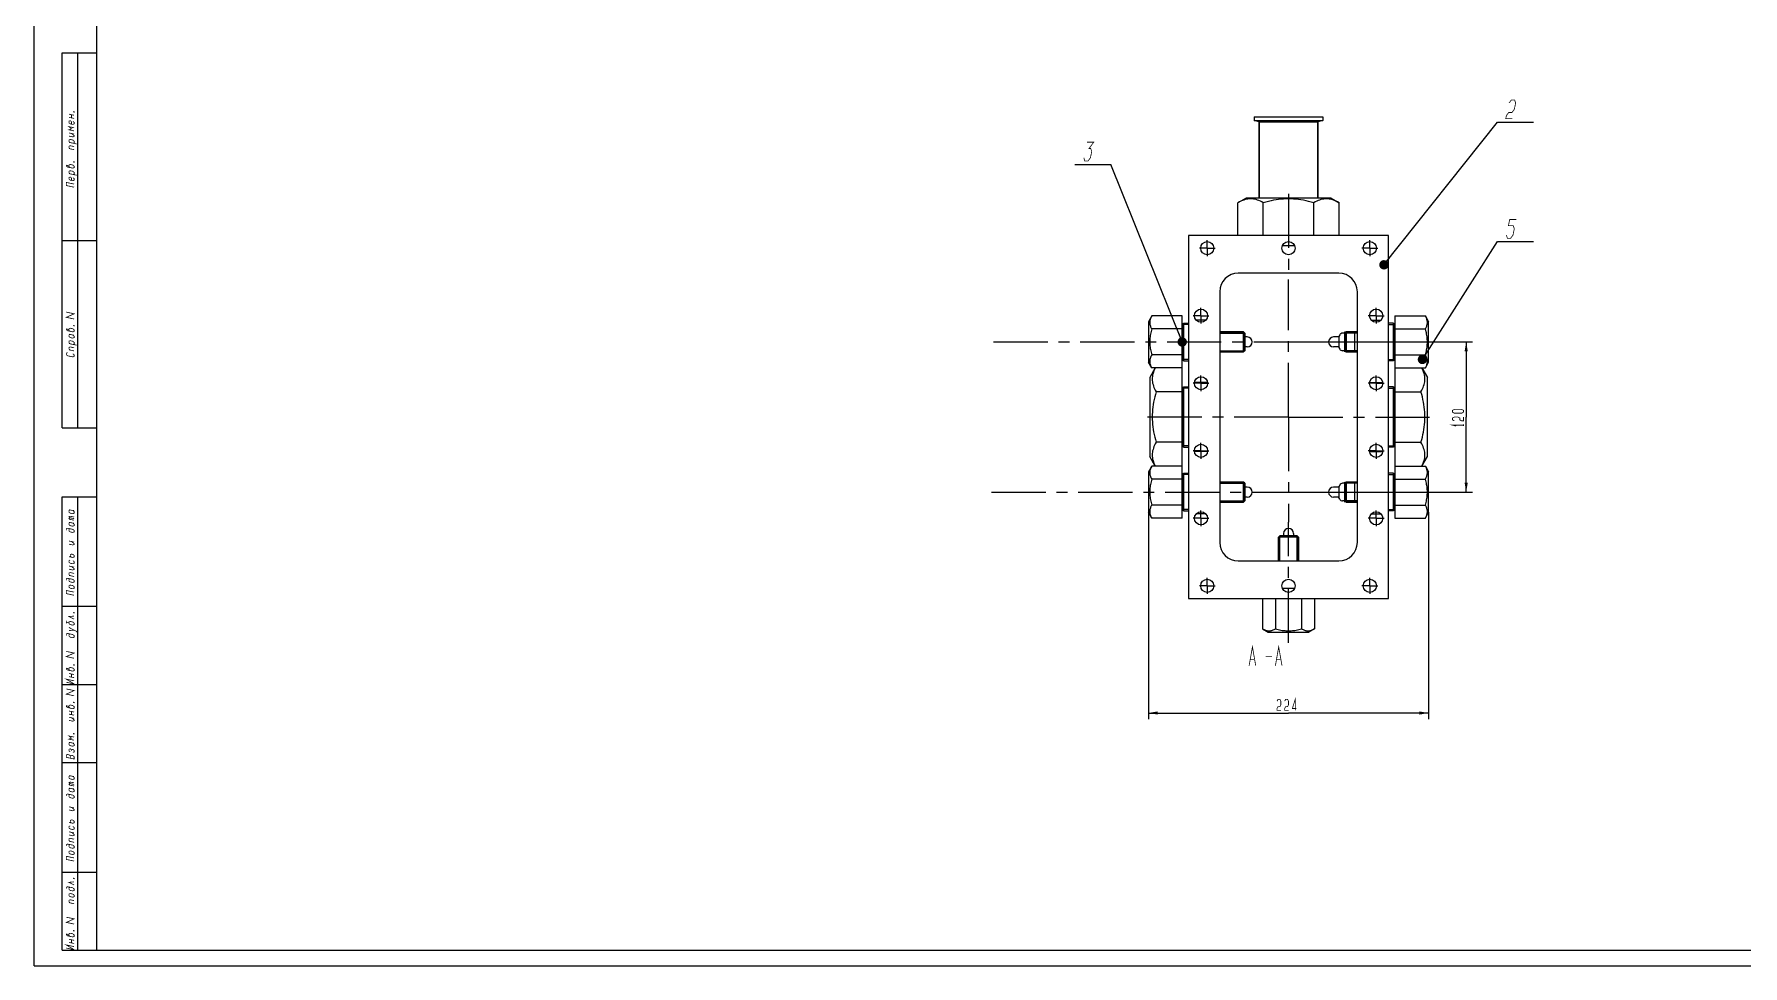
# Model space of a CAD drawing. Header units: millimetres. Extents: x 0 to 841, y 0 to 594.
# Drawn here: x 0 to 546, y 0 to 298 of the extents above; entities that cross this region are included whole.
import ezdxf

# ---------------------------------------------------------------- set-up
doc = ezdxf.new("R2010")
doc.units = ezdxf.units.MM
doc.header["$LTSCALE"] = 46.255
doc.linetypes.add('CENTER', pattern=[0.6, 0.375, -0.075, 0.075, -0.075])
doc.layers.get('0').update_dxf_attribs({"linetype": 'CONTINUOUS'})
doc.layers.add('ALL_AXIS', color=7, linetype='CONTINUOUS')
doc.layers.add('ALL_CHAMFER', color=7, linetype='CONTINUOUS')
doc.styles.get("Standard").update_dxf_attribs({"font": 'txt', "width": 0.7})
doc.dimstyles.new('DIMSTYLE_2', dxfattribs={"dimtxt": 3.5, "dimasz": 3, "dimexe": 0.18, "dimexo": 0.0625, "dimgap": 0.09, "dimtad": 1, "dimdec": 5, "dimlfac": 2.5, "dimdsep": 46, "dimtxsty": 'STANDARD', "dimblk": '_FILLED', "dimblk1": '_FILLED', "dimblk2": '_FILLED', "dimcen": 0.09, "dimadec": 0, "dimazin": 0, "dimtp": 0.5, "dimtm": 0.5, "dimtfac": 1, "dimtdec": 5, "dimtofl": 0, "dimtmove": 0, "dimatfit": 3, "dimldrblk": '_FILLED', "dimfxl": 1, "dimtolj": 1, "dimarcsym": 0})
doc.dimstyles.new('DIMSTYLE_3', dxfattribs={"dimtxt": 3.5, "dimasz": 3, "dimexe": 0.18, "dimexo": 0.0625, "dimgap": 0.09, "dimtad": 1, "dimdec": 5, "dimlfac": 2.5, "dimdsep": 46, "dimtxsty": 'STANDARD', "dimblk": '_FILLED', "dimblk1": '_FILLED', "dimblk2": '_FILLED', "dimcen": 0.09, "dimadec": 0, "dimazin": 0, "dimtp": 0.3, "dimtm": 0.3, "dimtfac": 1, "dimtdec": 5, "dimtofl": 0, "dimtmove": 0, "dimatfit": 3, "dimldrblk": '_FILLED', "dimfxl": 1, "dimtolj": 1, "dimarcsym": 0})
doc.dimstyles.get("Standard").update_dxf_attribs({"dimtxt": 3.5, "dimasz": 3, "dimexe": 0.18, "dimexo": 0.0625, "dimgap": 0.09, "dimtad": 1, "dimdec": 5, "dimdsep": 46, "dimtxsty": 'STANDARD', "dimblk": '_FILLED', "dimblk1": '_FILLED', "dimblk2": '_FILLED', "dimcen": 0.09, "dimadec": 0, "dimazin": 0, "dimtol": 1, "dimtp": 1e-05, "dimtm": 1e-05, "dimtfac": 1, "dimtdec": 5, "dimtofl": 0, "dimtmove": 0, "dimatfit": 3, "dimldrblk": '_FILLED', "dimfxl": 1, "dimtolj": 1, "dimarcsym": 0})

# ---------------------------------------------------------------- blocks, each defined once
blk = doc.blocks.new('_FILLED')
at = {"color": 0, "linetype": 'BYBLOCK'}
blk.add_solid([(0, 0), (-1, 0.17), (-1, -0.17)], dxfattribs=at)
blk = doc.blocks.new('*D1')
at = {"color": 2, "linetype": 'CONTINUOUS'}
for p, q in [((356.28, 145.03), (356.28, 78.85)), ((445.88, 145.03), (445.88, 78.85)), ((356.28, 80.85), (401.08, 80.85)), ((445.88, 80.85), (401.08, 80.85))]:
    blk.add_line(p, q, dxfattribs=at)
at = {"color": 2, "linetype": 'CONTINUOUS', "xscale": 3, "yscale": 3, "zscale": 3, "rotation": 180}
blk.add_blockref('_FILLED', (356.28, 80.85), dxfattribs=at)
at = {"color": 2, "linetype": 'CONTINUOUS', "xscale": 3, "yscale": 3, "zscale": 3}
blk.add_blockref('_FILLED', (445.88, 80.85), dxfattribs=at)
blk = doc.blocks.new('*D2')
at = {"color": 2, "linetype": 'CONTINUOUS'}
for p, q in [((403.96, 199.51), (459.88, 199.51)), ((457.88, 199.51), (457.88, 175.51)), ((457.88, 151.51), (457.88, 175.51)), ((404.08, 151.51), (459.88, 151.51))]:
    blk.add_line(p, q, dxfattribs=at)
at = {"color": 2, "linetype": 'CONTINUOUS', "xscale": 3, "yscale": 3, "zscale": 3}
for p, rotation in [((457.88, 199.51), 90), ((457.88, 151.51), 270)]:
    blk.add_blockref('_FILLED', p, dxfattribs=dict(at, rotation=rotation))
blk = doc.blocks.new('BALLOON2001_BL3', base_point=(473.65, 273.35))
at = {"color": 2, "linetype": 'CONTINUOUS'}
blk.add_line((467.88, 269.81), (479.41, 269.81), dxfattribs=at)
at = {"color": 2, "linetype": 'CONTINUOUS', "const_width": 0.25}
blk.add_lwpolyline([(471.6, 275.9), (472.33, 276.9), (473.38, 276.9), (473.7, 275.9), (473.27, 273.9), (472.53, 272.9), (471.48, 272.9), (470.75, 271.9), (470.53, 270.9), (472.63, 270.9)], dxfattribs=at)
blk = doc.blocks.new('BALLOON2001_BL4', base_point=(338.52, 259.86))
at = {"color": 2, "linetype": 'CONTINUOUS'}
blk.add_line((332.76, 256.31), (344.28, 256.31), dxfattribs=at)
at = {"color": 2, "linetype": 'CONTINUOUS', "const_width": 0.25}
blk.add_lwpolyline([(336.68, 263.4), (338.78, 263.4), (337.31, 261.4), (337.83, 261.4), (338.15, 260.4), (337.72, 258.4), (336.98, 257.4), (335.93, 257.4), (335.62, 258.4)], dxfattribs=at)
blk = doc.blocks.new('BALLOON2001_BL5', base_point=(473.65, 235.14))
at = {"color": 2, "linetype": 'CONTINUOUS'}
blk.add_line((467.88, 231.59), (479.41, 231.59), dxfattribs=at)
at = {"color": 2, "linetype": 'CONTINUOUS', "const_width": 0.25}
blk.add_lwpolyline([(470.75, 233.68), (471.06, 232.68), (472.11, 232.68), (472.85, 233.68), (473.27, 235.68), (472.96, 236.68), (471.38, 236.68), (471.81, 238.68), (473.91, 238.68)], dxfattribs=at)

msp = doc.modelspace()

# ---------------------------------------------------------------- linework, layer by layer
at = {"color": 7, "linetype": 'CONTINUOUS'}
for p, q in [((0, 0), (0, 594)), ((20, 5), (20, 589)), ((9, 172), (9, 292)), ((9, 292), (20, 292)), ((14, 172), (14, 292)), ((20, 172), (20, 292)), ((391.6845129, 245.5079348), (391.6845129, 269.8792161)), ((410.4845129, 245.5079348), (410.4845129, 269.8792161)), ((387.4845129, 245.5079348), (384.9187054, 244.0265651)), ((384.9187054, 233.5079348), (384.9187054, 244.0265651)), ((414.6843535, 245.5079348), (387.4846722, 245.5079348)), ((393.0016091, 233.5079348), (393.0016091, 244.0265651)), ((409.1674167, 233.5079348), (409.1674167, 244.0265651)), ((414.6845129, 245.5079348), (417.2503204, 244.0265651)), ((417.2503204, 233.5079348), (417.2503204, 244.0265651)), ((9, 232), (20, 232)), ((369.0845129, 233.5079348), (369.0845129, 117.5079348)), ((433.0845129, 233.5079348), (369.0845129, 233.5079348)), ((433.0845129, 117.5079348), (433.0845129, 233.5079348)), ((417.1645129, 221.5079348), (385.0045129, 221.5079348)), ((379.0845129, 215.5879348), (379.0845129, 135.4279348)), ((423.0845129, 135.4279348), (423.0845129, 215.5879348)), ((367.0845129, 143.1940909), (367.0845129, 207.8217787)), ((435.0845129, 207.8217787), (435.0845129, 143.1940909)), ((367.4845129, 205.5079348), (367.4845129, 193.5079348)), ((387.0845129, 202.3079348), (387.0845129, 196.7079348)), ((419.0845129, 196.3079348), (419.0845129, 202.7079348)), ((422.2845129, 196.3079348), (422.2845129, 202.7079348)), ((434.6845129, 193.5079348), (434.6845129, 205.5079348)), ((367.4845129, 185.1079348), (367.4845129, 165.9079348)), ((434.6845129, 165.9079348), (434.6845129, 185.1079348)), ((9, 172), (20, 172)), ((367.4845129, 157.5079348), (367.4845129, 145.5079348)), ((387.0845129, 154.3079348), (387.0845129, 148.7079348)), ((419.0845129, 148.3079348), (419.0845129, 154.7079348)), ((422.2845129, 148.3079348), (422.2845129, 154.7079348)), ((434.6845129, 145.5079348), (434.6845129, 157.5079348)), ((9, 5), (9, 150)), ((9, 150), (20, 150)), ((14, 5), (14, 150)), ((20, 5), (20, 150)), ((398.2845129, 137.5079348), (403.8845129, 137.5079348)), ((385.0045129, 129.5079348), (417.1645129, 129.5079348)), ((9, 115), (20, 115)), ((369.0845129, 117.5079348), (433.0845129, 117.5079348)), ((9, 90), (20, 90)), ((9, 65), (20, 65)), ((9, 30), (20, 30)), ((0, 0), (841, 0)), ((9, 5), (20, 5)), ((20, 5), (835, 5))]:
    msp.add_line(p, q, dxfattribs=at)
at = {"color": 2, "linetype": 'CONTINUOUS'}
for p, q in [((369.0845129, 205.1079348), (367.4845129, 205.1079348)), ((379.0845129, 202.3079348), (387.0845129, 202.3079348)), ((419.0845129, 202.7079348), (419.4845129, 202.7079348)), ((423.0845129, 202.3079348), (419.0845129, 202.3079348)), ((422.2845129, 202.7079348), (423.0845129, 202.7079348)), ((433.0845129, 205.1079348), (434.6845129, 205.1079348)), ((379.0845129, 196.7079348), (387.0845129, 196.7079348)), ((423.0845129, 196.7079348), (419.0845129, 196.7079348)), ((369.0845129, 193.9079348), (367.4845129, 193.9079348)), ((422.2845129, 196.3079348), (423.0845129, 196.3079348)), ((433.0845129, 193.9079348), (434.6845129, 193.9079348)), ((369.0845129, 184.7079348), (367.4845129, 184.7079348)), ((433.0845129, 184.7079348), (434.6845129, 184.7079348)), ((369.0845129, 166.3079348), (367.4845129, 166.3079348)), ((433.0845129, 166.3079348), (434.6845129, 166.3079348)), ((369.0845129, 157.1079348), (367.4845129, 157.1079348)), ((379.0845129, 154.3079348), (387.0845129, 154.3079348)), ((419.0845129, 154.7079348), (419.4845129, 154.7079348)), ((423.0845129, 154.3079348), (419.0845129, 154.3079348)), ((422.2845129, 154.7079348), (423.0845129, 154.7079348)), ((433.0845129, 157.1079348), (434.6845129, 157.1079348)), ((379.0845129, 148.7079348), (387.0845129, 148.7079348)), ((423.0845129, 148.7079348), (419.0845129, 148.7079348)), ((422.2845129, 148.3079348), (423.0845129, 148.3079348)), ((369.0845129, 145.9079348), (367.4845129, 145.9079348)), ((433.0845129, 145.9079348), (434.6845129, 145.9079348)), ((398.2845129, 129.5079348), (398.2845129, 137.5079348)), ((403.8845129, 129.5079348), (403.8845129, 137.5079348))]:
    msp.add_line(p, q, dxfattribs=at)
at = {"color": 2, "linetype": 'CONTINUOUS', "const_width": 0.25}
for points in [[(12.7779256, 273.1249986), (12.7779256, 273.0000087), (12.5695925, 273.0442813), (12.5695925, 273.1692712), (12.7779256, 273.1249986)], [(12.7779256, 267.0000045), (11.111259, 267.3542624), (11.9445923, 267.6771316), (11.111259, 268.3542588), (12.7779256, 268.0000009)], [(11.111259, 272.3542702), (12.7779256, 272.0000123)], [(12.7779256, 270.9999902), (11.111259, 271.3542737)], [(11.9445923, 269.1771391), (11.9445923, 269.92713), (11.5279261, 270.2657064), (11.111259, 270.1042718), (11.111259, 269.6042607), (11.5279261, 269.2656843), (12.3612594, 269.0885682), (12.7779256, 269.2500028), (12.7779256, 269.7499882), (12.3612594, 270.0885646)], [(11.9445923, 271.177132), (11.9445923, 272.1771284)], [(11.111259, 266.3542659), (12.7779256, 266.000008)], [(11.111259, 265.3542695), (12.3612594, 265.0885568), (12.7779256, 265.2499915), (12.7779256, 265.499997), (11.9445923, 266.1771241)], [(12.7779256, 262.9999931), (12.7779256, 263.7500096), (12.3612594, 264.0885604), (11.5279261, 264.2657022), (11.111259, 264.1042675), (11.111259, 263.6042565), (11.5279261, 263.2657057)], [(13.6112589, 262.822877), (11.111259, 263.354251)], [(11.5279261, 261.2656872), (11.111259, 261.6042636), (11.111259, 262.104249), (11.5279261, 262.2656837), (12.7779256, 261.9999966)], [(12.7779256, 261.0000002), (11.111259, 261.3542581)], [(12.7779256, 257.1250044), (12.7779256, 256.9999888), (12.5695925, 257.0442871), (12.5695925, 257.169277), (12.7779256, 257.1250044)], [(11.5279261, 255.265683), (10.6945928, 255.9428358), (10.2779257, 256.031381), (10.2779257, 255.7814012), (10.6945928, 255.4428248), (12.3612594, 255.0885669), (12.7779256, 255.2500015), (12.7779256, 255.7500125), (12.3612594, 256.0885633), (11.5279261, 256.2657051), (11.111259, 256.1042704), (11.111259, 255.6042594)], [(12.7779256, 253.0000031), (12.7779256, 253.749994), (12.3612594, 254.0885704), (11.5279261, 254.2656866), (11.111259, 254.1042519), (11.111259, 253.6042665), (11.5279261, 253.2656901)], [(13.6112589, 252.8228613), (11.111259, 253.354261)], [(11.9445923, 251.1771264), (11.9445923, 251.9271429), (11.5279261, 252.2656937), (11.111259, 252.1042591), (11.111259, 251.6042737), (11.5279261, 251.2656973), (12.3612594, 251.0885555), (12.7779256, 251.2499901), (12.7779256, 251.7500012), (12.3612594, 252.0885776)], [(12.7779256, 248.9999917), (10.2779257, 249.5313914), (10.2779257, 250.5313878), (12.7779256, 249.9999882)], [(12.7779256, 206.8541576), (10.2779257, 207.3855573), (12.7779256, 208.5208354), (10.2779257, 209.0522351)], [(11.5279261, 202.9115338), (10.6945928, 203.5886609), (10.2779257, 203.6772318), (10.2779257, 203.4272263), (10.6945928, 203.0886499), (12.3612594, 202.734392), (12.7779256, 202.8958266), (12.7779256, 203.3958376), (12.3612594, 203.7343884), (11.5279261, 203.9115302), (11.111259, 203.7500956), (11.111259, 203.2500845)], [(12.7779256, 204.7708295), (12.7779256, 204.6458396), (12.5695925, 204.6901122), (12.5695925, 204.8151278), (12.7779256, 204.7708295)], [(11.111259, 202.0000826), (12.3612594, 201.7343955), (12.7779256, 201.7708402)], [(11.5279261, 201.9115373), (11.111259, 201.7501027), (11.111259, 201.2500916), (11.5279261, 200.9115409), (12.3612594, 200.7343991), (12.7779256, 200.8958337), (12.7779256, 201.3958448), (12.3612594, 201.7343955)], [(12.7779256, 198.6458354), (12.7779256, 199.3958263), (12.3612594, 199.7344027), (11.5279261, 199.9115188), (11.111259, 199.7500842), (11.111259, 199.2500988), (11.5279261, 198.9115224)], [(13.6112589, 198.4686936), (11.111259, 199.0000933)], [(11.5279261, 196.9115295), (11.111259, 197.2501059), (11.111259, 197.7500913), (11.5279261, 197.9115259), (12.7779256, 197.6458389)], [(12.7779256, 196.6458425), (11.111259, 197.0001004)], [(10.6945928, 196.0886492), (10.2779257, 195.9272146), (10.2779257, 195.4272292), (10.6945928, 195.0886528), (12.3612594, 194.7343949), (12.7779256, 194.8958295), (12.7779256, 195.3958405), (12.3612594, 195.7343913)], [(457.0095327, 177.039183), (456.4261608, 176.7329449), (454.0928272, 176.7329449), (453.5095067, 177.039183), (453.5095067, 177.651685), (454.0928272, 177.9579232), (456.4261608, 177.9579232), (457.0095327, 177.651685), (457.0095327, 177.039183)], [(454.0928272, 174.282937), (453.5095067, 174.5891751), (453.5095067, 175.2016771), (454.0928272, 175.5079409), (455.2595197, 175.5079409), (455.8428402, 175.2016771), (455.8428402, 174.5891751), (456.4261608, 174.282937), (457.0095327, 174.282937), (457.0095327, 175.5079409)], [(454.6761991, 172.5985501), (453.5095067, 172.9048139), (457.0095327, 172.9048139)], [(457.0095327, 172.5985501), (457.0095327, 173.2110521)], [(11.5279261, 143.2656979), (11.111259, 143.6042615), (11.5279261, 143.7656961), (12.7779256, 143.4999963)], [(11.5279261, 142.7656997), (11.111259, 143.1042633), (11.5279261, 143.2656979), (12.7779256, 142.9999981)], [(11.111259, 145.8542599), (12.3612594, 145.58856), (12.7779256, 145.6250047)], [(11.5279261, 145.7657018), (11.111259, 145.6042672), (11.111259, 145.1042561), (11.5279261, 144.7656926), (12.3612594, 144.5885636), (12.7779256, 144.7499982), (12.7779256, 145.2499964), (12.3612594, 145.58856)], [(12.7779256, 142.4999998), (11.111259, 142.8542578)], [(11.5279261, 139.7656976), (11.111259, 139.6042629), (11.111259, 139.1042647), (11.5279261, 138.7657011), (12.3612594, 138.5885594), (12.7779256, 138.749994), (12.7779256, 139.250005), (12.3612594, 139.5885686), (10.6945928, 139.9428265), (10.2779257, 139.7813919), (10.2779257, 139.2813937)], [(11.111259, 141.8542613), (12.3612594, 141.5885615), (12.7779256, 141.6250062)], [(11.5279261, 141.7656904), (11.111259, 141.6042558), (11.111259, 141.1042576), (11.5279261, 140.765694), (12.3612594, 140.588565), (12.7779256, 140.7499997), (12.7779256, 141.2499979), (12.3612594, 141.5885615)], [(11.111259, 135.8542571), (12.7779256, 135.4999992)], [(11.111259, 134.8542607), (12.3612594, 134.5885608), (12.7779256, 134.7499954), (12.7779256, 135.000001), (11.9445923, 135.6771281)], [(11.111259, 130.8542621), (12.3612594, 130.5885623), (12.7779256, 130.7499969), (12.7779256, 131.2499951), (12.3612594, 131.5885715), (11.9445923, 131.6771296), (11.5279261, 131.5156949), (11.5279261, 131.0156967), (11.9445923, 130.6771331)], [(11.5279261, 129.7656948), (11.111259, 129.6042601), (11.111259, 129.1042619), (11.5279261, 128.7656983), (12.3612594, 128.5885694), (12.7779256, 128.750004), (12.7779256, 129.2500022), (12.3612594, 129.5885658)], [(11.111259, 127.85426), (12.7779256, 127.5000021)], [(11.111259, 126.8542635), (12.3612594, 126.5885637), (12.7779256, 126.7499983), (12.7779256, 127.0000039), (11.9445923, 127.677131)], [(11.5279261, 124.7656998), (11.111259, 125.1042634), (11.111259, 125.6042616), (11.5279261, 125.7656962), (12.7779256, 125.4999964)], [(11.5279261, 123.7656905), (11.111259, 123.6042559), (11.111259, 123.1042577), (11.5279261, 122.7656941), (12.3612594, 122.5885652), (12.7779256, 122.7499998), (12.7779256, 123.249998), (12.3612594, 123.5885616), (10.6945928, 123.9428323), (10.2779257, 123.7813977), (10.2779257, 123.2813866)], [(12.7779256, 124.5), (11.111259, 124.8542579)], [(12.3612594, 120.5885595), (12.7779256, 120.7499941), (12.7779256, 121.2500051), (12.3612594, 121.5885687), (11.5279261, 121.7656977), (11.111259, 121.604263), (11.111259, 121.1042648), (11.5279261, 120.7657012), (12.3612594, 120.5885595)], [(12.7779256, 118.4999957), (10.2779257, 119.0313954), (10.2779257, 120.0313918), (12.7779256, 119.500005)], [(11.111259, 109.9584226), (11.111259, 109.4584244), (11.5279261, 109.1198608), (12.3612594, 108.9427319), (12.7779256, 109.1041665), (12.7779256, 109.6041647), (12.3612594, 109.9427283), (11.5279261, 110.1198573), (10.2779257, 109.6355534), (10.2779257, 110.3855571)], [(12.7779256, 110.8541667), (11.111259, 111.7084228), (12.7779256, 111.8541631)], [(12.7779256, 112.9791623), (12.7779256, 112.8541724), (12.5695925, 112.898445), (12.5695925, 113.0234478), (12.7779256, 112.9791623)], [(11.5279261, 106.1198587), (11.111259, 105.9584241), (11.111259, 105.4584259), (11.5279261, 105.1198623), (12.3612594, 104.9427333), (12.7779256, 105.104168), (12.7779256, 105.6041662), (12.3612594, 105.9427298), (10.6945928, 106.2969877), (10.2779257, 106.135553), (10.2779257, 105.6355548)], [(13.6112589, 106.6770392), (13.6112589, 106.9270319), (11.111259, 108.2084225)], [(11.111259, 107.208426), (12.7779256, 107.3541664)], [(12.7779256, 98.3541728), (10.2779257, 98.8855597), (12.7779256, 100.0208378), (10.2779257, 100.5522247)], [(388.4845098, 96.0029377), (389.5345022, 102.0029291), (390.5845202, 96.0029377)], [(393.7345231, 99.0029398), (395.8345079, 99.0029398)], [(396.8845003, 96.0029377), (397.9345184, 102.0029291), (398.9845108, 96.0029377)], [(11.5279261, 94.4115233), (10.6945928, 95.0886633), (10.2779257, 95.1772214), (10.2779257, 94.9272287), (10.6945928, 94.5886651), (12.3612594, 94.2343944), (12.7779256, 94.395829), (12.7779256, 94.8958272), (12.3612594, 95.2344037), (11.5279261, 95.4115326), (11.111259, 95.250098), (11.111259, 94.7500998)], [(11.111259, 93.5000978), (12.7779256, 93.1458271)], [(11.9445923, 92.3229596), (11.9445923, 93.3229689)], [(12.7779256, 96.270832), (12.7779256, 96.1458292), (12.5695925, 96.1901146), (12.5695925, 96.3151174), (12.7779256, 96.270832)], [(389.0095188, 98.0029306), (390.0595112, 98.0029306)], [(397.4095093, 98.0029306), (398.4595017, 98.0029306)], [(10.2779257, 90.6772246), (12.7779256, 90.1458378), (10.2779257, 91.6772211), (12.7779256, 91.1458342)], [(12.7779256, 86.3541643), (10.2779257, 86.885564), (12.7779256, 88.0208293), (10.2779257, 88.552229)], [(12.7779256, 92.1458306), (11.111259, 92.5000885)], [(11.5279261, 82.4115277), (10.6945928, 83.0886549), (10.2779257, 83.1772258), (10.2779257, 82.9272202), (10.6945928, 82.5886566), (12.3612594, 82.2343987), (12.7779256, 82.3958334), (12.7779256, 82.8958316), (12.3612594, 83.2343952), (11.5279261, 83.4115241), (11.111259, 83.2500895), (11.111259, 82.7500913)], [(12.7779256, 84.2708363), (12.7779256, 84.1458335), (12.5695925, 84.190119), (12.5695925, 84.3151217), (12.7779256, 84.2708363)], [(397.4095093, 84.6370029), (397.7157732, 85.2203363), (398.3282751, 85.2203363), (398.6345133, 84.6370029), (398.6345133, 83.4703361), (398.3282751, 82.8870027), (397.7157732, 82.8870027), (397.4095093, 82.3036693), (397.4095093, 81.720336), (398.6345133, 81.720336)], [(399.8595173, 84.6370029), (400.1657554, 85.2203363), (400.7782574, 85.2203363), (401.0845212, 84.6370029), (401.0845212, 83.4703361), (400.7782574, 82.8870027), (400.1657554, 82.8870027), (399.8595173, 82.3036693), (399.8595173, 81.720336), (401.0845212, 81.720336)], [(403.2282654, 81.720336), (403.2282654, 85.2203363), (402.3095252, 82.3036693), (403.5345035, 82.3036693)], [(11.111259, 81.5000893), (12.7779256, 81.1458314)], [(12.7779256, 80.145835), (11.111259, 80.5000929)], [(11.111259, 79.5000965), (12.7779256, 79.1458386)], [(11.111259, 78.5001), (12.3612594, 78.2344002), (12.7779256, 78.3958348), (12.7779256, 78.6458275), (11.9445923, 79.3229675)], [(11.9445923, 80.3229639), (11.9445923, 81.3229604)], [(12.7779256, 72.1458379), (11.111259, 72.5000958), (11.9445923, 72.8229651), (11.111259, 73.5000922), (12.7779256, 73.1458343)], [(11.111259, 71.5000994), (12.3612594, 71.2343995), (12.7779256, 71.2708314)], [(11.5279261, 71.4115285), (11.111259, 71.2500938), (11.111259, 70.7500956), (11.5279261, 70.411532), (12.3612594, 70.2344031), (12.7779256, 70.3958377), (12.7779256, 70.8958359), (12.3612594, 71.2343995)], [(12.7779256, 74.2708335), (12.7779256, 74.1458307), (12.5695925, 74.1901162), (12.5695925, 74.315119), (12.7779256, 74.2708335)], [(12.7779256, 66.1458336), (12.7779256, 66.8958374), (12.3612594, 67.234401), (11.9445923, 67.322959), (11.5279261, 67.1615244), (11.111259, 67.500088), (10.6945928, 67.5886589), (10.2779257, 67.4272242), (10.2779257, 66.6772205), (12.7779256, 66.1458336)], [(12.3612594, 68.2343974), (12.7779256, 68.395832), (12.7779256, 68.8958302), (12.3612594, 69.2343938), (11.9445923, 69.0729592), (11.5279261, 69.4115228), (11.111259, 69.2500881), (11.111259, 68.7500899), (11.5279261, 68.4115264)], [(11.5279261, 66.4115335), (11.5279261, 67.1615244)], [(11.9445923, 68.8229665), (11.9445923, 69.0729592)], [(11.111259, 60.8542554), (12.3612594, 60.5885684), (12.7779256, 60.6250002)], [(11.5279261, 60.7656973), (11.111259, 60.6042627), (11.111259, 60.1042645), (11.5279261, 59.7657009), (12.3612594, 59.5885591), (12.7779256, 59.7499937), (12.7779256, 60.2500048), (12.3612594, 60.5885684)], [(11.5279261, 54.7656931), (11.111259, 54.6042585), (11.111259, 54.1042602), (11.5279261, 53.7656967), (12.3612594, 53.5885677), (12.7779256, 53.7500023), (12.7779256, 54.2500005), (12.3612594, 54.5885641), (10.6945928, 54.942822), (10.2779257, 54.7813874), (10.2779257, 54.2813892)], [(11.5279261, 58.2656934), (11.111259, 58.604257), (11.5279261, 58.7656916), (12.7779256, 58.5000046)], [(11.5279261, 57.7656952), (11.111259, 58.1042588), (11.5279261, 58.2656934), (12.7779256, 58.0000064)], [(12.7779256, 57.4999954), (11.111259, 57.8542661)], [(11.111259, 56.8542568), (12.3612594, 56.5885698), (12.7779256, 56.6250017)], [(11.5279261, 56.7656988), (11.111259, 56.6042641), (11.111259, 56.1042659), (11.5279261, 55.7656895), (12.3612594, 55.5885606), (12.7779256, 55.7499952), (12.7779256, 56.2500062), (12.3612594, 56.5885698)], [(11.111259, 50.8542654), (12.7779256, 50.4999947)], [(11.111259, 49.8542562), (12.3612594, 49.5885627), (12.7779256, 49.7499974), (12.7779256, 49.9999965), (11.9445923, 50.6771365)], [(11.111259, 45.854264), (12.3612594, 45.5885642), (12.7779256, 45.7499988), (12.7779256, 46.249997), (12.3612594, 46.588567), (11.9445923, 46.6771315), (11.5279261, 46.5156969), (11.5279261, 46.0156987), (11.9445923, 45.6771287)], [(11.5279261, 44.7656967), (11.111259, 44.6042621), (11.111259, 44.1042639), (11.5279261, 43.7656939), (12.3612594, 43.5885649), (12.7779256, 43.7499995), (12.7779256, 44.2499978), (12.3612594, 44.5885678)], [(11.5279261, 38.7656989), (11.111259, 38.6042578), (11.111259, 38.1042596), (11.5279261, 37.765696), (12.3612594, 37.5885671), (12.7779256, 37.7500017), (12.7779256, 38.2499999), (12.3612594, 38.5885635), (10.6945928, 38.9428278), (10.2779257, 38.7813932), (10.2779257, 38.2813886)], [(11.111259, 42.8542619), (12.7779256, 42.4999976)], [(11.111259, 41.8542591), (12.3612594, 41.5885656), (12.7779256, 41.7500003), (12.7779256, 41.9999994), (11.9445923, 42.677133)], [(11.5279261, 39.7656953), (11.111259, 40.1042589), (11.111259, 40.6042635), (11.5279261, 40.7656982), (12.7779256, 40.4999983)], [(12.7779256, 39.5000019), (11.111259, 39.8542598)], [(12.7779256, 33.4999976), (10.2779257, 34.0313909), (10.2779257, 35.0313938), (12.7779256, 34.5000005)], [(12.3612594, 35.5885678), (12.7779256, 35.7500024), (12.7779256, 36.2500007), (12.3612594, 36.5885642), (11.5279261, 36.7656932), (11.111259, 36.6042586), (11.111259, 36.1042603), (11.5279261, 35.7656968), (12.3612594, 35.5885678)], [(12.7779256, 27.9791642), (12.7779256, 27.8541679), (12.5695925, 27.8984469), (12.5695925, 28.0234497), (12.7779256, 27.9791642)], [(11.5279261, 25.1198592), (11.111259, 24.9584246), (11.111259, 24.4584264), (11.5279261, 24.1198628), (12.3612594, 23.9427338), (12.7779256, 24.1041684), (12.7779256, 24.6041667), (12.3612594, 24.9427302), (10.6945928, 25.2969946), (10.2779257, 25.1355599), (10.2779257, 24.6355553)], [(12.7779256, 25.8541686), (11.111259, 26.7084247), (12.7779256, 26.854165)], [(12.3612594, 21.9427345), (12.7779256, 22.1041692), (12.7779256, 22.6041674), (12.3612594, 22.942731), (11.5279261, 23.1198599), (11.111259, 22.9584253), (11.111259, 22.4584271), (11.5279261, 22.1198635), (12.3612594, 21.9427345)], [(11.5279261, 20.1198642), (11.111259, 20.4584278), (11.111259, 20.958426), (11.5279261, 21.1198606), (12.7779256, 20.8541672)], [(12.7779256, 19.8541644), (11.111259, 20.2084287)], [(12.7779256, 13.3541683), (10.2779257, 13.8855552), (12.7779256, 15.0208333), (10.2779257, 15.5522266)], [(12.7779256, 11.2708339), (12.7779256, 11.1458311), (12.5695925, 11.1901166), (12.5695925, 11.3151129), (12.7779256, 11.2708339)], [(10.2779257, 5.6772266), (12.7779256, 5.1458333), (10.2779257, 6.677223), (12.7779256, 6.1458361)], [(11.5279261, 9.4115317), (10.6945928, 10.0886589), (10.2779257, 10.1772233), (10.2779257, 9.9272242), (10.6945928, 9.5886606), (12.3612594, 9.2343963), (12.7779256, 9.395831), (12.7779256, 9.8958356), (12.3612594, 10.2343992), (11.5279261, 10.4115281), (11.111259, 10.2500935), (11.111259, 9.7500953)], [(11.111259, 8.5000933), (12.7779256, 8.1458354)], [(12.7779256, 7.1458326), (11.111259, 7.5000969)], [(11.9445923, 7.3229615), (11.9445923, 8.3229644)]]:
    msp.add_lwpolyline(points, dxfattribs=at)
at = {"color": 7, "linetype": 'CONTINUOUS'}
for points in [[(388.9595528, 245.2768541), (388.5191031, 245.2609661), (388.0788832, 245.2131076), (387.6382711, 245.1341355), (387.1973442, 245.0246686), (386.7542232, 244.8851403), (386.3083484, 244.7166199), (385.855838, 244.5178175), (385.3921151, 244.2876825), (384.9187054, 244.0265651)], [(393.0016091, 244.0265651), (392.5280486, 244.2877667), (392.0641251, 244.5179819), (391.61133, 244.7168737), (391.1651895, 244.8854532), (390.7219409, 245.0249615), (390.2809431, 245.1343711), (389.8402704, 245.2132748), (389.4000145, 245.2610529), (388.9595528, 245.2768541)], [(401.0845129, 245.2769947), (400.2837532, 245.2635258), (399.4838159, 245.2243339), (398.6850037, 245.1590862), (397.8864087, 245.0687813), (397.0881601, 244.9541641), (396.2874494, 244.8156642), (395.4832587, 244.6541928), (394.6703458, 244.4690504), (393.8424316, 244.2597917), (393.0016091, 244.0265651)], [(403.4718491, 245.1602811), (402.6765927, 245.2248976), (401.8806727, 245.2637096), (401.0845129, 245.2769947)], [(409.1674167, 244.0265651), (408.3191748, 244.2616874), (407.4859679, 244.4721049), (406.670032, 244.6575695), (405.864659, 244.8188252), (405.0642996, 244.9567915), (404.2677137, 245.0706933), (403.4718491, 245.1602811)], [(417.2503204, 244.0265651), (416.7767599, 244.2877667), (416.3128364, 244.5179819), (415.8600413, 244.7168737), (415.4139008, 244.8854532), (414.9706522, 245.0249615), (414.5296544, 245.1343711), (414.0889817, 245.2132748), (413.6487259, 245.2610529), (413.2082641, 245.2768541), (412.7678144, 245.2609661), (412.3275945, 245.2131076), (411.8869824, 245.1341355), (411.4460555, 245.0246686), (411.0029345, 244.8851403), (410.5570597, 244.7166199), (410.1045493, 244.5178175), (409.6408264, 244.2876825), (409.1674167, 244.0265651)]]:
    msp.add_lwpolyline(points, dxfattribs=at)
for centre in [(375.0845129, 229.5079348), (401.0845129, 229.5079348), (427.0845129, 229.5079348), (373.0845129, 207.9079348), (429.0845129, 207.9079348), (373.0845129, 186.3079348), (429.0845129, 186.3079348), (373.0845129, 164.7079348), (429.0845129, 164.7079348), (373.0845129, 143.1079348), (429.0845129, 143.1079348), (375.0845129, 121.5079348), (401.0845129, 121.5079348), (427.0845129, 121.5079348)]:
    msp.add_circle(centre, 2.1, dxfattribs=at)
for centre, start, end in [((385.0045129, 215.5879348), 90, 180), ((417.1645129, 215.5879348), 0, 90), ((385.0045129, 135.4279348), 180, 270), ((417.1645129, 135.4279348), 270, 360)]:
    msp.add_arc(centre, 5.92, start, end, dxfattribs=at)
at = {"layer": 'ALL_AXIS', "color": 7, "linetype": 'CONTINUOUS'}
for p, q in [((390.0845129, 271.5079348), (390.0845129, 270.3079348)), ((390.0845129, 271.5079348), (412.0845129, 271.5079348)), ((391.6845129, 269.8792161), (390.0845129, 270.3079348)), ((390.0845129, 270.3079348), (412.0845129, 270.3079348)), ((391.6845129, 269.8792161), (391.6845129, 245.5079348)), ((391.6845129, 269.8792161), (410.4845129, 269.8792161)), ((412.0845129, 270.3079348), (410.4845129, 269.8792161)), ((410.4845129, 269.8792161), (410.4845129, 245.5079348)), ((412.0845129, 271.5079348), (412.0845129, 270.3079348)), ((399.1475496, 230.3079348), (403.0214762, 230.3079348)), ((357.3432831, 207.8217787), (356.2845129, 205.9879348)), ((367.0845129, 207.8217787), (357.3432831, 207.8217787)), ((435.0845129, 207.8217787), (444.8257426, 207.8217787)), ((444.8257426, 207.8217787), (445.8845129, 205.9879348)), ((356.2845129, 205.9879348), (356.2845129, 193.0279348)), ((367.0845129, 203.6648568), (357.3432831, 203.6648568)), ((367.4845129, 205.1079348), (367.0845129, 205.1079348)), ((367.4845129, 193.5079348), (367.4845129, 205.5079348)), ((367.4845129, 205.5079348), (369.0845129, 205.5079348)), ((374.6463898, 206.5079348), (371.5226359, 206.5079348)), ((386.6845129, 202.7079348), (379.0845129, 202.7079348)), ((419.0845129, 202.3079348), (418.3860083, 202.3079348)), ((419.0845129, 202.3079348), (419.4845129, 202.7079348)), ((419.0845129, 202.3079348), (419.0845129, 196.7079348)), ((419.4845129, 202.7079348), (423.0845129, 202.7079348)), ((427.5226359, 206.5079348), (430.6463898, 206.5079348)), ((434.6845129, 205.5079348), (433.0845129, 205.5079348)), ((434.6845129, 205.5079348), (434.6845129, 193.5079348)), ((434.6845129, 205.1079348), (435.0845129, 205.1079348)), ((435.0845129, 203.6648568), (444.8257426, 203.6648568)), ((445.8845129, 193.0279348), (445.8845129, 205.9879348)), ((387.8845129, 201.1079348), (387.0845129, 201.1079348)), ((387.8845129, 197.9079348), (387.0845129, 197.9079348)), ((417.1447053, 201.1079348), (415.4845129, 201.1079348)), ((417.1447053, 197.9079348), (415.4845129, 197.9079348)), ((417.4333804, 201.7579348), (417.1447053, 201.2579348)), ((417.1447053, 201.2579348), (417.1447053, 197.7579348)), ((417.1447053, 197.7579348), (417.4333804, 197.2579348)), ((419.0845129, 196.7079348), (418.3860083, 196.7079348)), ((419.0845129, 196.7079348), (419.4845129, 196.3079348)), ((357.3432831, 191.1940909), (356.2845129, 193.0279348)), ((367.0845129, 195.3510129), (357.3432831, 195.3510129)), ((367.4845129, 193.9079348), (367.0845129, 193.9079348)), ((367.4845129, 193.5079348), (369.0845129, 193.5079348)), ((386.6845129, 196.3079348), (379.0845129, 196.3079348)), ((419.4845129, 196.3079348), (423.0845129, 196.3079348)), ((434.6845129, 193.5079348), (433.0845129, 193.5079348)), ((434.6845129, 193.9079348), (435.0845129, 193.9079348)), ((435.0845129, 195.3510129), (444.8257426, 195.3510129)), ((444.8257426, 191.1940909), (445.8845129, 193.0279348)), ((358.466306, 191.1940909), (356.6845129, 188.1079348)), ((356.6845129, 188.1079348), (356.6845129, 162.9079348)), ((367.0845129, 191.1940909), (357.3432831, 191.1940909)), ((375.1698496, 186.5079348), (370.9991761, 186.5079348)), ((426.9991761, 186.5079348), (431.1698496, 186.5079348)), ((435.0845129, 191.1940909), (444.8257426, 191.1940909)), ((443.7027198, 191.1940909), (445.4845129, 188.1079348)), ((445.4845129, 162.9079348), (445.4845129, 188.1079348)), ((367.0845129, 183.5908386), (358.7432328, 183.5908386)), ((367.4845129, 184.7079348), (367.0845129, 184.7079348)), ((367.4845129, 165.9079348), (367.4845129, 185.1079348)), ((367.4845129, 185.1079348), (369.0845129, 185.1079348)), ((434.6845129, 185.1079348), (433.0845129, 185.1079348)), ((434.6845129, 185.1079348), (434.6845129, 165.9079348)), ((434.6845129, 184.7079348), (435.0845129, 184.7079348)), ((435.0845129, 183.5908386), (443.4257929, 183.5908386)), ((367.0845129, 167.4250311), (358.7432328, 167.4250311)), ((367.4845129, 166.3079348), (367.0845129, 166.3079348)), ((367.4845129, 165.9079348), (369.0845129, 165.9079348)), ((375.1698496, 164.5079348), (370.9991761, 164.5079348)), ((426.9991761, 164.5079348), (431.1698496, 164.5079348)), ((434.6845129, 165.9079348), (433.0845129, 165.9079348)), ((434.6845129, 166.3079348), (435.0845129, 166.3079348)), ((435.0845129, 167.4250311), (443.4257929, 167.4250311)), ((357.3432831, 159.8217787), (356.2845129, 157.9879348)), ((358.466306, 159.8217787), (356.6845129, 162.9079348)), ((367.0845129, 159.8217787), (357.3432831, 159.8217787)), ((435.0845129, 159.8217787), (444.8257426, 159.8217787)), ((443.7027198, 159.8217787), (445.4845129, 162.9079348)), ((444.8257426, 159.8217787), (445.8845129, 157.9879348)), ((356.2845129, 157.9879348), (356.2845129, 145.0279348)), ((367.0845129, 155.6648568), (357.3432831, 155.6648568)), ((367.4845129, 157.1079348), (367.0845129, 157.1079348)), ((367.4845129, 145.5079348), (367.4845129, 157.5079348)), ((367.4845129, 157.5079348), (369.0845129, 157.5079348)), ((386.6845129, 154.7079348), (379.0845129, 154.7079348)), ((387.8845129, 153.1079348), (387.0845129, 153.1079348)), ((417.1447053, 153.1079348), (415.4845129, 153.1079348)), ((417.4333804, 153.7579348), (417.1447053, 153.2579348)), ((417.1447053, 153.2579348), (417.1447053, 149.7579348)), ((419.0845129, 154.3079348), (418.3860083, 154.3079348)), ((419.0845129, 154.3079348), (419.4845129, 154.7079348)), ((419.0845129, 154.3079348), (419.0845129, 148.7079348)), ((419.4845129, 154.7079348), (423.0845129, 154.7079348)), ((434.6845129, 157.5079348), (433.0845129, 157.5079348)), ((434.6845129, 157.5079348), (434.6845129, 145.5079348)), ((434.6845129, 157.1079348), (435.0845129, 157.1079348)), ((435.0845129, 155.6648568), (444.8257426, 155.6648568)), ((445.8845129, 145.0279348), (445.8845129, 157.9879348)), ((386.6845129, 148.3079348), (379.0845129, 148.3079348)), ((387.8845129, 149.9079348), (387.0845129, 149.9079348)), ((417.1447053, 149.9079348), (415.4845129, 149.9079348)), ((417.4333804, 149.2579348), (417.1447053, 149.7579348)), ((419.0845129, 148.7079348), (418.3860083, 148.7079348)), ((419.0845129, 148.7079348), (419.4845129, 148.3079348)), ((419.4845129, 148.3079348), (423.0845129, 148.3079348)), ((357.3432831, 143.1940909), (356.2845129, 145.0279348)), ((367.0845129, 147.3510129), (357.3432831, 147.3510129)), ((367.0845129, 143.1940909), (357.3432831, 143.1940909)), ((367.4845129, 145.9079348), (367.0845129, 145.9079348)), ((367.4845129, 145.5079348), (369.0845129, 145.5079348)), ((374.6463898, 144.5079348), (371.5226359, 144.5079348)), ((427.5226359, 144.5079348), (430.6463898, 144.5079348)), ((434.6845129, 145.5079348), (433.0845129, 145.5079348)), ((434.6845129, 145.9079348), (435.0845129, 145.9079348)), ((435.0845129, 147.3510129), (444.8257426, 147.3510129)), ((435.0845129, 143.1940909), (444.8257426, 143.1940909)), ((444.8257426, 143.1940909), (445.8845129, 145.0279348)), ((397.8845129, 137.1079348), (397.8845129, 129.5079348)), ((399.4845129, 138.3079348), (399.4845129, 137.5079348)), ((402.6845129, 138.3079348), (402.6845129, 137.5079348)), ((404.2845129, 137.1079348), (404.2845129, 129.5079348)), ((403.0214762, 120.7079348), (399.1475496, 120.7079348)), ((392.770669, 117.5079348), (392.770669, 107.7667051)), ((396.927591, 117.5079348), (396.927591, 107.7667051)), ((405.2414348, 117.5079348), (405.2414348, 107.7667051)), ((409.3983568, 117.5079348), (409.3983568, 107.7667051)), ((392.770669, 107.7667051), (394.6045129, 106.7079348)), ((394.6045129, 106.7079348), (407.5645129, 106.7079348)), ((409.3983568, 107.7667051), (407.5645129, 106.7079348))]:
    msp.add_line(p, q, dxfattribs=at)
at = {"layer": 'ALL_AXIS', "color": 7, "linetype": 'CENTER'}
for p, q in [((401.0845129, 246.9073162), (401.0845129, 219.5079348)), ((375.0845129, 229.5079348), (372.5595129, 229.5079348)), ((375.0845129, 229.5079348), (375.0845129, 232.0329348)), ((375.0845129, 229.5079348), (375.0845129, 226.9829348)), ((375.0845129, 229.5079348), (377.6095129, 229.5079348)), ((427.0845129, 229.5079348), (424.5595129, 229.5079348)), ((427.0845129, 229.5079348), (427.0845129, 232.0329348)), ((427.0845129, 229.5079348), (427.0845129, 226.9829348)), ((427.0845129, 229.5079348), (429.6095129, 229.5079348)), ((401.0845129, 175.5079348), (401.0845129, 219.5079348)), ((373.0845129, 207.9079348), (370.5595129, 207.9079348)), ((373.0845129, 207.9079348), (373.0845129, 210.4329348)), ((373.0845129, 207.9079348), (373.0845129, 205.3829348)), ((373.0845129, 207.9079348), (375.6095129, 207.9079348)), ((429.0845129, 207.9079348), (426.5595129, 207.9079348)), ((429.0845129, 207.9079348), (429.0845129, 210.4329348)), ((429.0845129, 207.9079348), (431.6095129, 207.9079348)), ((429.0845129, 207.9079348), (429.0845129, 205.3829348)), ((306.7292561, 199.5079348), (403.9565142, 199.5079348)), ((373.0845129, 186.3079348), (370.5595129, 186.3079348)), ((373.0845129, 186.3079348), (373.0845129, 188.8329348)), ((373.0845129, 186.3079348), (373.0845129, 183.7829348)), ((373.0845129, 186.3079348), (375.6095129, 186.3079348)), ((429.0845129, 186.3079348), (426.5595129, 186.3079348)), ((429.0845129, 186.3079348), (429.0845129, 188.8329348)), ((429.0845129, 186.3079348), (431.6095129, 186.3079348)), ((429.0845129, 186.3079348), (429.0845129, 183.7829348)), ((401.0845129, 175.5079348), (353.5080298, 175.5079348)), ((401.0845129, 175.5079348), (448.9298466, 175.5079348)), ((401.0845129, 175.5079348), (401.0845129, 141.9079348)), ((373.0845129, 164.7079348), (370.5595129, 164.7079348)), ((373.0845129, 164.7079348), (373.0845129, 167.2329348)), ((373.0845129, 164.7079348), (373.0845129, 162.1829348)), ((373.0845129, 164.7079348), (375.6095129, 164.7079348)), ((429.0845129, 164.7079348), (426.5595129, 164.7079348)), ((429.0845129, 164.7079348), (429.0845129, 167.2329348)), ((429.0845129, 164.7079348), (431.6095129, 164.7079348)), ((429.0845129, 164.7079348), (429.0845129, 162.1829348)), ((306.103713, 151.5079348), (404.0814713, 151.5079348)), ((373.0845129, 143.1079348), (370.5595129, 143.1079348)), ((373.0845129, 143.1079348), (373.0845129, 145.6329348)), ((373.0845129, 143.1079348), (375.6095129, 143.1079348)), ((373.0845129, 143.1079348), (373.0845129, 140.5829348)), ((429.0845129, 143.1079348), (426.5595129, 143.1079348)), ((429.0845129, 143.1079348), (429.0845129, 145.6329348)), ((429.0845129, 143.1079348), (431.6095129, 143.1079348)), ((429.0845129, 143.1079348), (429.0845129, 140.5829348)), ((401.0845129, 103.2823356), (401.0845129, 141.9079348)), ((375.0845129, 121.5079348), (372.5595129, 121.5079348)), ((375.0845129, 121.5079348), (375.0845129, 124.0329348)), ((375.0845129, 121.5079348), (377.6095129, 121.5079348)), ((375.0845129, 121.5079348), (375.0845129, 118.9829348)), ((427.0845129, 121.5079348), (424.5595129, 121.5079348)), ((427.0845129, 121.5079348), (427.0845129, 124.0329348)), ((427.0845129, 121.5079348), (429.6095129, 121.5079348)), ((427.0845129, 121.5079348), (427.0845129, 118.9829348))]:
    msp.add_line(p, q, dxfattribs=at)
at = {"layer": 'ALL_AXIS', "color": 7, "linetype": 'CONTINUOUS'}
for points in [[(357.3432831, 207.8217787), (357.2094056, 207.5791627), (357.0912354, 207.3410981), (356.9888889, 207.10826), (356.9020166, 206.8786231), (356.8301456, 206.6505181), (356.773763, 206.4235528), (356.7330935, 206.1967657), (356.7084519, 205.9701947), (356.7002762, 205.7435266), (356.708422, 205.5168537), (356.7330358, 205.2902693), (356.7736825, 205.0634583), (356.8300476, 204.8364619), (356.9019152, 204.6083046), (356.9888143, 204.3785645), (357.0911954, 204.1456228), (357.2093883, 203.9075003), (357.3432831, 203.6648568)], [(444.8257426, 203.6648568), (444.9596201, 203.9074727), (445.0777904, 204.1455373), (445.1801369, 204.3783755), (445.2670091, 204.6080124), (445.3388802, 204.8361173), (445.3952628, 205.0630826), (445.4359323, 205.2898698), (445.4605739, 205.5164407), (445.4687496, 205.7431089), (445.4606038, 205.9697817), (445.43599, 206.1963661), (445.3953433, 206.4231771), (445.3389782, 206.6501736), (445.2671106, 206.8783308), (445.1802115, 207.108071), (445.0778304, 207.3410127), (444.9596375, 207.5791352), (444.8257426, 207.8217787)], [(357.3432831, 203.6648568), (357.2234048, 203.2327306), (357.1157865, 202.8069289), (357.0204754, 202.3884051), (356.9373304, 201.9742993), (356.8660882, 201.5622957), (356.807163, 201.1517153), (356.7607576, 200.7410908), (356.7272433, 200.3304721), (356.707114, 199.9193653), (356.7002051, 199.5079348)], [(445.4688207, 199.5079348), (445.4619921, 199.9173516), (445.4420292, 200.3266982), (445.4087921, 200.7357543), (445.362701, 201.1451804), (445.3040884, 201.555039), (445.2330774, 201.966903), (445.150019, 202.3815589), (445.0545613, 202.801428), (444.9464398, 203.2295294), (444.8257426, 203.6648568)], [(356.7002051, 199.5079348), (356.7070337, 199.098518), (356.7269965, 198.6891715), (356.7602337, 198.2801153), (356.8063248, 197.8706893), (356.8649374, 197.4608307), (356.9359484, 197.0489667), (357.0190068, 196.6343108), (357.1144645, 196.2144416), (357.222586, 195.7863402), (357.3432831, 195.3510129)], [(444.8257426, 195.3510129), (444.945621, 195.7831391), (445.0532392, 196.2089407), (445.1485504, 196.6274645), (445.2316954, 197.0415703), (445.3029376, 197.453574), (445.3618628, 197.8641544), (445.4082682, 198.2747789), (445.4417825, 198.6853975), (445.4619118, 199.0965044), (445.4688207, 199.5079348)], [(357.3432831, 195.3510129), (357.2094056, 195.1083969), (357.0912354, 194.8703323), (356.9888889, 194.6374941), (356.9020166, 194.4078573), (356.8301456, 194.1797523), (356.773763, 193.952787), (356.7330935, 193.7259999), (356.7084519, 193.4994289), (356.7002762, 193.2727608), (356.708422, 193.0460879), (356.7330358, 192.8195035), (356.7736825, 192.5926925), (356.8300476, 192.3656961), (356.9019152, 192.1375388), (356.9888143, 191.9077987), (357.0911954, 191.6748569), (357.2093883, 191.4367345), (357.3432831, 191.1940909)], [(444.8257426, 191.1940909), (444.9596201, 191.4367069), (445.0777904, 191.6747715), (445.1801369, 191.9076097), (445.2670091, 192.1372466), (445.3388802, 192.3653515), (445.3952628, 192.5923168), (445.4359323, 192.8191039), (445.4605739, 193.0456749), (445.4687496, 193.2723431), (445.4606038, 193.4990159), (445.43599, 193.7256003), (445.3953433, 193.9524113), (445.3389782, 194.1794078), (445.2671106, 194.407565), (445.1802115, 194.6373052), (445.0778304, 194.8702469), (444.9596375, 195.1083694), (444.8257426, 195.3510129)], [(358.4789948, 191.1940909), (358.2531511, 190.7391094), (358.0541427, 190.2863682), (357.8852211, 189.8398474), (357.7454694, 189.3963053), (357.6358345, 188.9549788), (357.5567537, 188.5140003), (357.5088389, 188.0734424), (357.4929416, 187.6326956), (357.5087808, 187.1919395), (357.5566419, 186.7513551), (357.6356786, 186.3103295), (357.74528, 185.8689416), (357.8850255, 185.425297), (358.0539996, 184.9785756), (358.253075, 184.5256339), (358.4828904, 184.0626278), (358.7432328, 183.5908386)], [(443.4257929, 183.5908386), (443.6861028, 184.0625764), (443.9158747, 184.5254715), (444.1148831, 184.9782128), (444.2838046, 185.4247335), (444.4235564, 185.8682757), (444.5331913, 186.3096021), (444.6122721, 186.7505807), (444.6601868, 187.1911385), (444.6760842, 187.6318854), (444.660245, 188.0726414), (444.6123839, 188.5132258), (444.5333472, 188.9542514), (444.4237458, 189.3956394), (444.2840003, 189.839284), (444.1150262, 190.2860053), (443.9159508, 190.7389471), (443.6900378, 191.1940909)], [(358.7432328, 183.5908386), (358.5101467, 182.7506356), (358.3008951, 181.9227152), (358.1155683, 181.1089289), (357.953895, 180.3037224), (357.8153654, 179.5025986), (357.7007851, 178.7042377), (357.6105492, 177.9057887), (357.5453799, 177.1073486), (357.506238, 176.3079573), (357.4928033, 175.5079348)], [(444.6762225, 175.5079348), (444.6629442, 176.3040335), (444.6241267, 177.0999946), (444.5594975, 177.89539), (444.469874, 178.6915039), (444.3559028, 179.4884587), (444.2178236, 180.2893107), (444.056319, 181.0955893), (443.8707066, 181.9119971), (443.6604743, 182.7443985), (443.4257929, 183.5908386)], [(357.4928033, 175.5079348), (357.5060816, 174.7118361), (357.5448991, 173.9158751), (357.6095283, 173.1204796), (357.6991518, 172.3243657), (357.813123, 171.5274109), (357.9512022, 170.7265589), (358.1127067, 169.9202804), (358.2983192, 169.1038725), (358.5085514, 168.2714712), (358.7432328, 167.4250311)], [(443.4257929, 167.4250311), (443.658879, 168.2652341), (443.8681307, 169.0931544), (444.0534575, 169.9069407), (444.2151308, 170.7121472), (444.3536604, 171.5132711), (444.4682407, 172.311632), (444.5584766, 173.110081), (444.6236459, 173.908521), (444.6627878, 174.7079123), (444.6762225, 175.5079348)], [(358.7432328, 167.4250311), (358.482923, 166.9532932), (358.2531511, 166.4903981), (358.0541427, 166.0376569), (357.8852211, 165.5911361), (357.7454694, 165.147594), (357.6358345, 164.7062675), (357.5567537, 164.265289), (357.5088389, 163.8247311), (357.4929416, 163.3839843), (357.5087808, 162.9432282), (357.5566419, 162.5026438), (357.6356786, 162.0616182), (357.74528, 161.6202303), (357.8850255, 161.1765857), (358.0539996, 160.7298643), (358.253075, 160.2769226), (358.4789879, 159.8217787)], [(443.6900309, 159.8217787), (443.9158747, 160.2767602), (444.1148831, 160.7295015), (444.2838046, 161.1760222), (444.4235564, 161.6195644), (444.5331913, 162.0608908), (444.6122721, 162.5018694), (444.6601868, 162.9424272), (444.6760842, 163.3831741), (444.660245, 163.8239301), (444.6123839, 164.2645145), (444.5333472, 164.7055401), (444.4237458, 165.1469281), (444.2840003, 165.5905727), (444.1150262, 166.037294), (443.9159508, 166.4902357), (443.6861354, 166.9532419), (443.4257929, 167.4250311)], [(357.3432831, 159.8217787), (357.2094056, 159.5791627), (357.0912354, 159.3410981), (356.9888889, 159.10826), (356.9020166, 158.8786231), (356.8301456, 158.6505181), (356.773763, 158.4235528), (356.7330935, 158.1967657), (356.7084519, 157.9701947), (356.7002762, 157.7435266), (356.708422, 157.5168537), (356.7330358, 157.2902693), (356.7736825, 157.0634583), (356.8300476, 156.8364619), (356.9019152, 156.6083046), (356.9888143, 156.3785645), (357.0911954, 156.1456228), (357.2093883, 155.9075003), (357.3432831, 155.6648568)], [(445.2670091, 156.6080124), (445.3388802, 156.8361173), (445.3952628, 157.0630826), (445.4359323, 157.2898698), (445.4605739, 157.5164407), (445.4687496, 157.7431089), (445.4606038, 157.9697817), (445.43599, 158.1963661), (445.3953433, 158.4231771), (445.3389782, 158.6501736), (445.2671106, 158.8783308), (445.1802115, 159.108071), (445.0778304, 159.3410127), (444.9596375, 159.5791352), (444.8257426, 159.8217787)], [(357.3432831, 155.6648568), (357.2234048, 155.2327306), (357.1157865, 154.8069289), (357.0204754, 154.3884051), (356.9373304, 153.9742993), (356.8660882, 153.5622957), (356.807163, 153.1517153), (356.7607576, 152.7410908), (356.7272433, 152.3304721), (356.707114, 151.9193653), (356.7002051, 151.5079348)], [(444.8257426, 155.6648568), (444.9596201, 155.9074727), (445.0777904, 156.1455373), (445.1801369, 156.3783755), (445.2670091, 156.6080124)], [(445.4688207, 151.5079348), (445.4619921, 151.9173516), (445.4420292, 152.3266982), (445.4087921, 152.7357543), (445.362701, 153.1451804), (445.3040884, 153.555039), (445.2330774, 153.966903), (445.150019, 154.3815589), (445.0545613, 154.801428), (444.9464398, 155.2295294), (444.8257426, 155.6648568)], [(356.7002051, 151.5079348), (356.7070337, 151.098518), (356.7269965, 150.6891715), (356.7602337, 150.2801153), (356.8063248, 149.8706893), (356.8649374, 149.4608307), (356.9359484, 149.0489667), (357.0190068, 148.6343108), (357.1144645, 148.2144416), (357.222586, 147.7863402), (357.3432831, 147.3510129)], [(444.8257426, 147.3510129), (444.945621, 147.7831391), (445.0532392, 148.2089407), (445.1485504, 148.6274645), (445.2316954, 149.0415703), (445.3029376, 149.453574), (445.3618628, 149.8641544), (445.4082682, 150.2747789), (445.4417825, 150.6853975), (445.4619118, 151.0965044), (445.4688207, 151.5079348)], [(357.3432831, 147.3510129), (357.2094056, 147.1083969), (357.0912354, 146.8703323), (356.9888889, 146.6374941), (356.9020166, 146.4078573), (356.8301456, 146.1797523), (356.773763, 145.952787), (356.7330935, 145.7259999), (356.7084519, 145.4994289), (356.7002762, 145.2727608), (356.708422, 145.0460879), (356.7330358, 144.8195035), (356.7736825, 144.5926925), (356.8300476, 144.3656961), (356.9019152, 144.1375388), (356.9888143, 143.9077987), (357.0911954, 143.6748569), (357.2093883, 143.4367345), (357.3432831, 143.1940909)], [(444.8257426, 143.1940909), (444.9596201, 143.4367069), (445.0777904, 143.6747715), (445.1801369, 143.9076097), (445.2670091, 144.1372466), (445.3388802, 144.3653515), (445.3952628, 144.5923168), (445.4359323, 144.8191039), (445.4605739, 145.0456749), (445.4687496, 145.2723431), (445.4606038, 145.4990159), (445.43599, 145.7256003), (445.3953433, 145.9524113), (445.3389782, 146.1794078), (445.2671106, 146.407565), (445.1802115, 146.6373052), (445.0778304, 146.8702469), (444.9596375, 147.1083694), (444.8257426, 147.3510129)], [(392.770669, 107.7667051), (393.013285, 107.6328276), (393.2513496, 107.5146573), (393.4841878, 107.4123108), (393.7138246, 107.3254386), (393.9419296, 107.2535675), (394.1688949, 107.1971849), (394.395682, 107.1565154), (394.622253, 107.1318738), (394.8489211, 107.1236981), (395.075594, 107.1318439), (395.3021784, 107.1564577), (395.5289894, 107.1971044), (395.7559858, 107.2534695), (395.9841431, 107.3253371), (396.2138832, 107.4122362), (396.446825, 107.5146173), (396.6849474, 107.6328102), (396.927591, 107.7667051)], [(396.927591, 107.7667051), (397.3597172, 107.6468267), (397.7855188, 107.5392085), (398.2040426, 107.4438973), (398.6181484, 107.3607523), (399.0301521, 107.2895101), (399.4407324, 107.2305849), (399.8513569, 107.1841795), (400.2619756, 107.1506652), (400.6730825, 107.1305359), (401.0845129, 107.123627)], [(401.0845129, 107.123627), (401.4939297, 107.1304556), (401.9032762, 107.1504185), (402.3123324, 107.1836556), (402.7217584, 107.2297468), (403.1316171, 107.2883593), (403.543481, 107.3593703), (403.9581369, 107.4424287), (404.3780061, 107.5378865), (404.8061075, 107.646008), (405.2414348, 107.7667051)], [(405.2414348, 107.7667051), (405.4840508, 107.6328276), (405.7221154, 107.5146573), (405.9549536, 107.4123108), (406.1845904, 107.3254386), (406.4126954, 107.2535675), (406.6396607, 107.1971849), (406.8664478, 107.1565154), (407.0930188, 107.1318738), (407.319687, 107.1236981), (407.5463598, 107.1318439), (407.7729442, 107.1564577), (407.9997552, 107.1971044), (408.2267516, 107.2534695), (408.4549089, 107.3253371), (408.6846491, 107.4122362), (408.9175908, 107.5146173), (409.1557133, 107.6328102), (409.3983568, 107.7667051)]]:
    msp.add_lwpolyline(points, dxfattribs=at)
for centre, radius, start, end in [((418.3860083, 201.2079348), 1.1, 90, 150), ((387.8845129, 199.5079348), 1.6, 270, 90), ((415.4845129, 199.5079348), 1.6, 90, 270), ((418.3860083, 197.8079348), 1.1, 210, 270), ((387.8845129, 151.5079348), 1.6, 270, 90), ((415.4845129, 151.5079348), 1.6, 90, 270), ((418.3860083, 153.2079348), 1.1, 90, 150), ((418.3860083, 149.8079348), 1.1, 210, 270), ((401.0845129, 138.3079348), 1.6, 0, 180)]:
    msp.add_arc(centre, radius, start, end, dxfattribs=at)
at = {"layer": 'ALL_CHAMFER', "color": 7, "linetype": 'CONTINUOUS'}
for p, q in [((379.0845129, 202.7079348), (386.6845129, 202.7079348)), ((386.6845129, 196.3079348), (386.6845129, 202.7079348)), ((387.0845129, 202.3079348), (386.6845129, 202.7079348)), ((387.0845129, 196.7079348), (387.0845129, 202.3079348)), ((419.0845129, 202.3079348), (419.4845129, 202.7079348)), ((419.4845129, 202.7079348), (419.4845129, 196.3079348)), ((423.0845129, 202.7079348), (419.4845129, 202.7079348)), ((387.0845129, 196.7079348), (386.6845129, 196.3079348)), ((379.0845129, 196.3079348), (386.6845129, 196.3079348)), ((423.0845129, 196.3079348), (419.4845129, 196.3079348)), ((379.0845129, 154.7079348), (386.6845129, 154.7079348)), ((387.0845129, 154.3079348), (386.6845129, 154.7079348)), ((386.6845129, 148.3079348), (386.6845129, 154.7079348)), ((387.0845129, 148.7079348), (387.0845129, 154.3079348)), ((419.0845129, 154.3079348), (419.4845129, 154.7079348)), ((423.0845129, 154.7079348), (419.4845129, 154.7079348)), ((419.4845129, 154.7079348), (419.4845129, 148.3079348)), ((379.0845129, 148.3079348), (386.6845129, 148.3079348)), ((387.0845129, 148.7079348), (386.6845129, 148.3079348)), ((423.0845129, 148.3079348), (419.4845129, 148.3079348)), ((398.2845129, 137.5079348), (397.8845129, 137.1079348)), ((404.2845129, 137.1079348), (397.8845129, 137.1079348)), ((397.8845129, 129.5079348), (397.8845129, 137.1079348)), ((403.8845129, 137.5079348), (398.2845129, 137.5079348)), ((403.8845129, 137.5079348), (404.2845129, 137.1079348)), ((404.2845129, 129.5079348), (404.2845129, 137.1079348))]:
    msp.add_line(p, q, dxfattribs=at)

# ---------------------------------------------------------------- block references
at = {"color": 2, "linetype": 'CONTINUOUS'}
for name, p in [('BALLOON2001_BL3', (473.6465326, 273.3512749)), ('BALLOON2001_BL4', (338.5224932, 259.8551355)), ('BALLOON2001_BL5', (473.6465326, 235.1368448))]:
    msp.add_blockref(name, p, dxfattribs=at)

# ---------------------------------------------------------------- dimensions: what is measured, and where the dimension line sits
dim = msp.add_linear_dim(base=(457.8845129, 199.5079348), p1=(404.0814713, 151.5079348), p2=(403.9565142, 199.5079348), angle=90, dimstyle='DIMSTYLE_3', dxfattribs=at)
dim.commit()
dim.dimension.update_dxf_attribs({"geometry": '*D2', "text_midpoint": (457.0095129, 171.8329348), "dimtype": 160})
dim = msp.add_linear_dim(base=(445.8845129, 80.8453393), p1=(356.2845129, 145.0279348), p2=(445.8845129, 145.0279348), dimstyle='DIMSTYLE_2', dxfattribs=at)
dim.commit()
dim.dimension.update_dxf_attribs({"geometry": '*D1', "text_midpoint": (397.4095129, 81.7203393), "dimtype": 160})

# ---------------------------------------------------------------- leaders
for points in [[(431.5878546, 224.1780516), (467.8845129, 269.8064485)], [(367.0845129, 199.5079348), (344.2845129, 256.3103102)], [(443.8898074, 193.9110734), (467.8845129, 231.5920143)]]:
    msp.add_leader(points, dimstyle='STANDARD', override={"dimtad": 0, "dimldrblk": 'DOT'}, dxfattribs=at)

doc.saveas('drawing.dxf')
